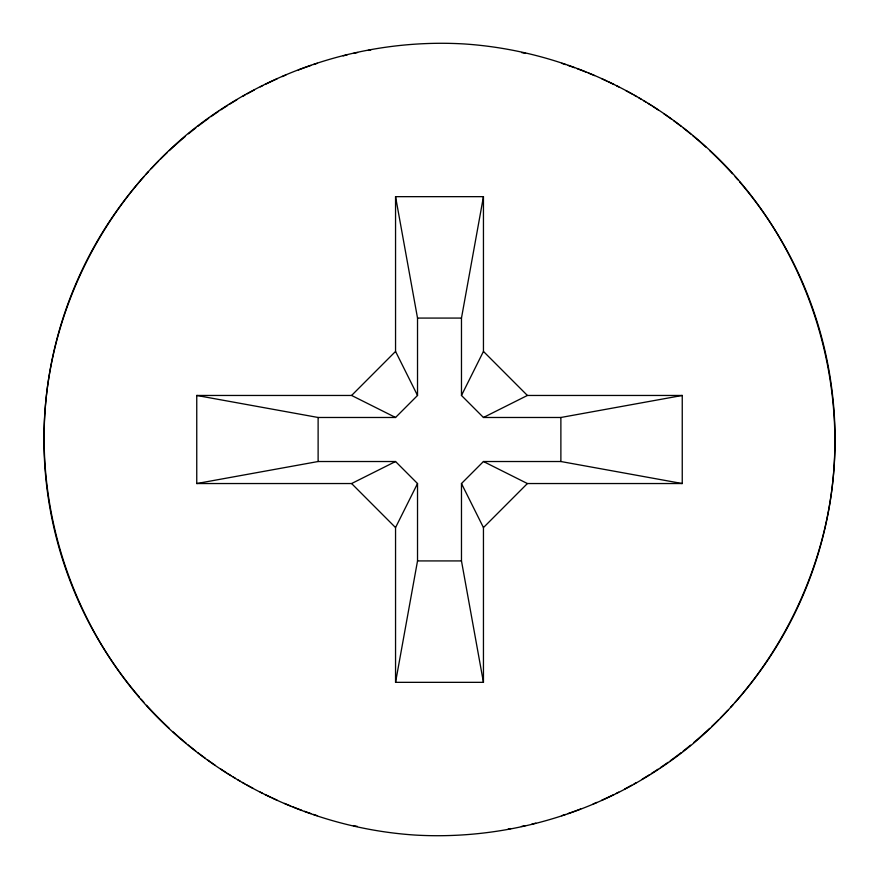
<?xml version="1.0" encoding="UTF-8"?>
<svg xmlns="http://www.w3.org/2000/svg" width="879" height="879" viewBox="0 0 879 879"><rect width="100%" height="100%" fill="white"/><g stroke="black" fill="none" stroke-linecap="round" stroke-linejoin="round"><path stroke-width="1.32" d="M395.55 682.335L417.525 560.923L417.525 483.538L395.55 461.519L318.121 461.519L196.753 483.538L196.753 395.462L351.6 395.462L395.55 417.481L417.525 395.462L417.525 318.077L395.55 196.665L483.45 196.665L483.45 351.424L461.475 395.462L483.45 417.481L560.879 417.481L682.247 395.462L682.247 483.538L527.4 483.538L483.45 461.519L461.475 483.538L461.475 560.923L483.45 682.335L395.55 682.335L395.55 527.576L417.525 483.538M461.475 395.462L461.475 318.077L483.45 196.665M351.6 395.462L395.55 351.424L395.55 196.665M483.45 682.335L483.45 527.576L527.4 483.538M196.753 483.538L351.6 483.538L395.55 461.519M483.45 417.481L527.4 395.462L682.247 395.462M417.525 318.077L461.475 318.077M196.753 395.462L318.121 417.481L395.55 417.481M483.45 461.519L560.879 461.519L682.247 483.538M417.525 560.923L461.475 560.923M483.45 351.424L527.4 395.462M351.6 483.538L395.55 527.576M395.55 351.424L417.525 395.462M461.475 483.538L483.45 527.576M560.879 417.481L560.879 461.519M318.121 417.481L318.121 461.519M739.569 181.788A395.55 395.55 0 0 1 735.02 702.42M733.229 704.42A395.55 395.55 0 0 1 730.515 707.397M727.779 710.342A395.55 395.55 0 0 1 720.319 718.066M718.418 719.967A395.55 395.55 0 0 1 711.671 726.526M709.716 728.372A395.55 395.55 0 0 1 693.619 742.623M690.52 745.194A395.55 395.55 0 0 1 683.192 751.062M681.071 752.71A395.55 395.55 0 0 1 670.281 760.742M668.095 762.313A395.55 395.55 0 0 1 660.349 767.653M658.118 769.147A395.55 395.55 0 0 1 651.361 773.531M649.098 774.959A395.55 395.55 0 0 1 642.219 779.157M636.418 782.552A395.55 395.55 0 0 1 634.089 783.881M631.737 785.189A395.55 395.55 0 0 1 624.65 789.045M618.684 792.144A395.55 395.55 0 0 1 616.278 793.352M613.872 794.539A395.55 395.55 0 0 1 601.741 800.253M596.819 802.417A395.55 395.55 0 0 1 593.116 803.999M580.634 809.01A395.55 395.55 0 0 1 567.999 813.591M565.461 814.459A395.55 395.55 0 0 1 561.637 815.723M535.816 823.14A395.55 395.55 0 0 1 531.905 824.106M525.356 825.623A395.55 395.55 0 0 1 521.412 826.48M510.886 828.556A395.55 395.55 0 0 1 508.249 829.029M357.401 826.436A395.55 395.55 0 0 1 353.457 825.579M317.176 815.657A395.55 395.55 0 0 1 313.353 814.394M310.814 813.536A395.55 395.55 0 0 1 304.486 811.295M301.958 810.372A395.55 395.55 0 0 1 293.168 806.988M290.674 805.988A395.55 395.55 0 0 1 284.466 803.406M277.083 800.165A395.55 395.55 0 0 1 272.204 797.934M270.996 797.363A395.55 395.55 0 0 1 264.953 794.451M262.546 793.265A395.55 395.55 0 0 1 260.151 792.056M252.998 788.32A395.55 395.55 0 0 1 247.087 785.101M244.747 783.782A395.55 395.55 0 0 1 242.406 782.453M240.077 781.101A395.55 395.55 0 0 1 237.769 779.739M235.462 778.365A395.55 395.55 0 0 1 233.166 776.97M230.88 775.564A395.55 395.55 0 0 1 227.474 773.421M226.342 772.707A395.55 395.55 0 0 1 220.717 769.037M215.157 765.279A395.55 395.55 0 0 1 207.466 759.841M205.29 758.258A395.55 395.55 0 0 1 197.775 752.6M195.654 750.941A395.55 395.55 0 0 1 188.326 745.062M186.26 743.359A395.55 395.55 0 0 1 173.097 731.888M169.153 728.241A395.55 395.55 0 0 1 146.54 705.277M143.848 702.277A395.55 395.55 0 0 1 141.189 699.244M139.431 697.212A395.55 395.55 0 0 1 143.98 176.58M145.771 174.58A395.55 395.55 0 0 1 148.485 171.603M151.221 168.658A395.55 395.55 0 0 1 158.681 160.934M160.582 159.033A395.55 395.55 0 0 1 167.329 152.474M169.284 150.628A395.55 395.55 0 0 1 185.381 136.377M188.48 133.806A395.55 395.55 0 0 1 195.808 127.938M197.929 126.29A395.55 395.55 0 0 1 208.719 118.258M210.905 116.687A395.55 395.55 0 0 1 218.651 111.347M220.882 109.853A395.55 395.55 0 0 1 227.639 105.469M229.902 104.041A395.55 395.55 0 0 1 236.781 99.843M242.582 96.448A395.55 395.55 0 0 1 244.911 95.119M247.263 93.811A395.55 395.55 0 0 1 254.35 89.955M260.316 86.856A395.55 395.55 0 0 1 262.722 85.648M265.128 84.461A395.55 395.55 0 0 1 277.259 78.747M282.181 76.583A395.55 395.55 0 0 1 285.884 75.001M298.366 69.99A395.55 395.55 0 0 1 311.001 65.409M313.539 64.541A395.55 395.55 0 0 1 317.363 63.277M343.184 55.86A395.55 395.55 0 0 1 347.095 54.894M353.644 53.377A395.55 395.55 0 0 1 357.588 52.52M368.114 50.444A395.55 395.55 0 0 1 370.751 49.971M521.599 52.564A395.55 395.55 0 0 1 525.543 53.421M561.824 63.343A395.55 395.55 0 0 1 565.647 64.606M568.186 65.464A395.55 395.55 0 0 1 574.514 67.705M577.042 68.628A395.55 395.55 0 0 1 585.832 72.012M588.326 73.012A395.55 395.55 0 0 1 594.534 75.594M601.917 78.835A395.55 395.55 0 0 1 606.796 81.066M608.004 81.637A395.55 395.55 0 0 1 614.047 84.549M616.454 85.735A395.55 395.55 0 0 1 618.849 86.944M626.002 90.68A395.55 395.55 0 0 1 631.913 93.899M634.253 95.218A395.55 395.55 0 0 1 636.594 96.547M638.923 97.899A395.55 395.55 0 0 1 641.231 99.261M643.538 100.635A395.55 395.55 0 0 1 645.834 102.03M648.12 103.436A395.55 395.55 0 0 1 651.526 105.579M652.657 106.293A395.55 395.55 0 0 1 658.283 109.963M663.843 113.721A395.55 395.55 0 0 1 671.534 119.159M673.71 120.742A395.55 395.55 0 0 1 681.225 126.4M683.346 128.059A395.55 395.55 0 0 1 690.674 133.938M692.74 135.641A395.55 395.55 0 0 1 705.903 147.112M709.847 150.759A395.55 395.55 0 0 1 732.46 173.723M735.152 176.723A395.55 395.55 0 0 1 737.811 179.755M47.081 389.826C32.622 505.447 71.562 625.694 151.166 710.803C219.596 783.266 315.209 828.392 414.668 835.039C514.149 840.928 614.663 808.175 691.63 744.865C768.202 680.895 819.063 588.106 831.919 489.174C846.378 373.553 807.438 253.306 727.834 168.197C659.404 95.734 563.791 50.608 464.332 43.961C364.851 38.072 264.337 70.825 187.37 134.135C110.798 198.105 59.937 290.894 47.081 389.826"/></g></svg>
